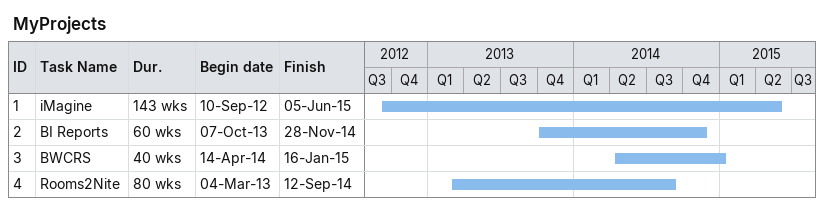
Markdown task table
MyProjects

| ID | Task | Duration | Start | Finish |
|---|---|---|---|---|
| 1 | iMagine | 143w | 2012-09-10 | 2015-06-05 |
| 2 | BI Reports | 60w | 2013-10-07 | 2014-11-28 |
| 3 | BWCRS | 40w | 2014-04-14 | 2015-01-16 |
| 4 | Rooms2Nite | 80w | 2013-03-04 | 2014-09-12 |
